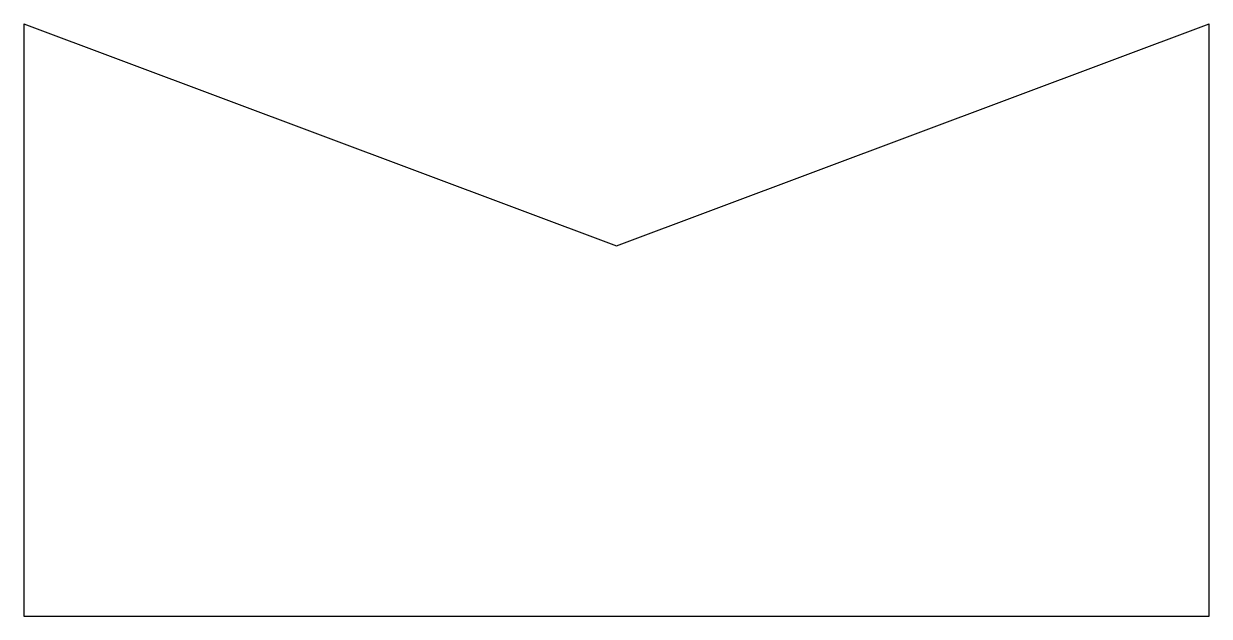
# Model space of a CAD drawing. Header units: millimetres. Extents: x -10115.465 to -10115.215, y 60.382 to 60.507.
import ezdxf

# ---------------------------------------------------------------- set-up
doc = ezdxf.new("R2010")
doc.units = ezdxf.units.MM
doc.header["$LTSCALE"] = 10
doc.layers.add('Tub_componentes', color=2, linetype='Continuous')

msp = doc.modelspace()

# ---------------------------------------------------------------- linework, layer by layer
at = {"layer": 'Tub_componentes'}
for p, q in [((-10115.46496, 60.50738), (-10115.33996, 60.4605)), ((-10115.46496, 60.50738), (-10115.46496, 60.38238)), ((-10115.33996, 60.4605), (-10115.21496, 60.50738)), ((-10115.21496, 60.38238), (-10115.21496, 60.50738)), ((-10115.46496, 60.38238), (-10115.21496, 60.38238))]:
    msp.add_line(p, q, dxfattribs=at)

doc.saveas('drawing.dxf')
